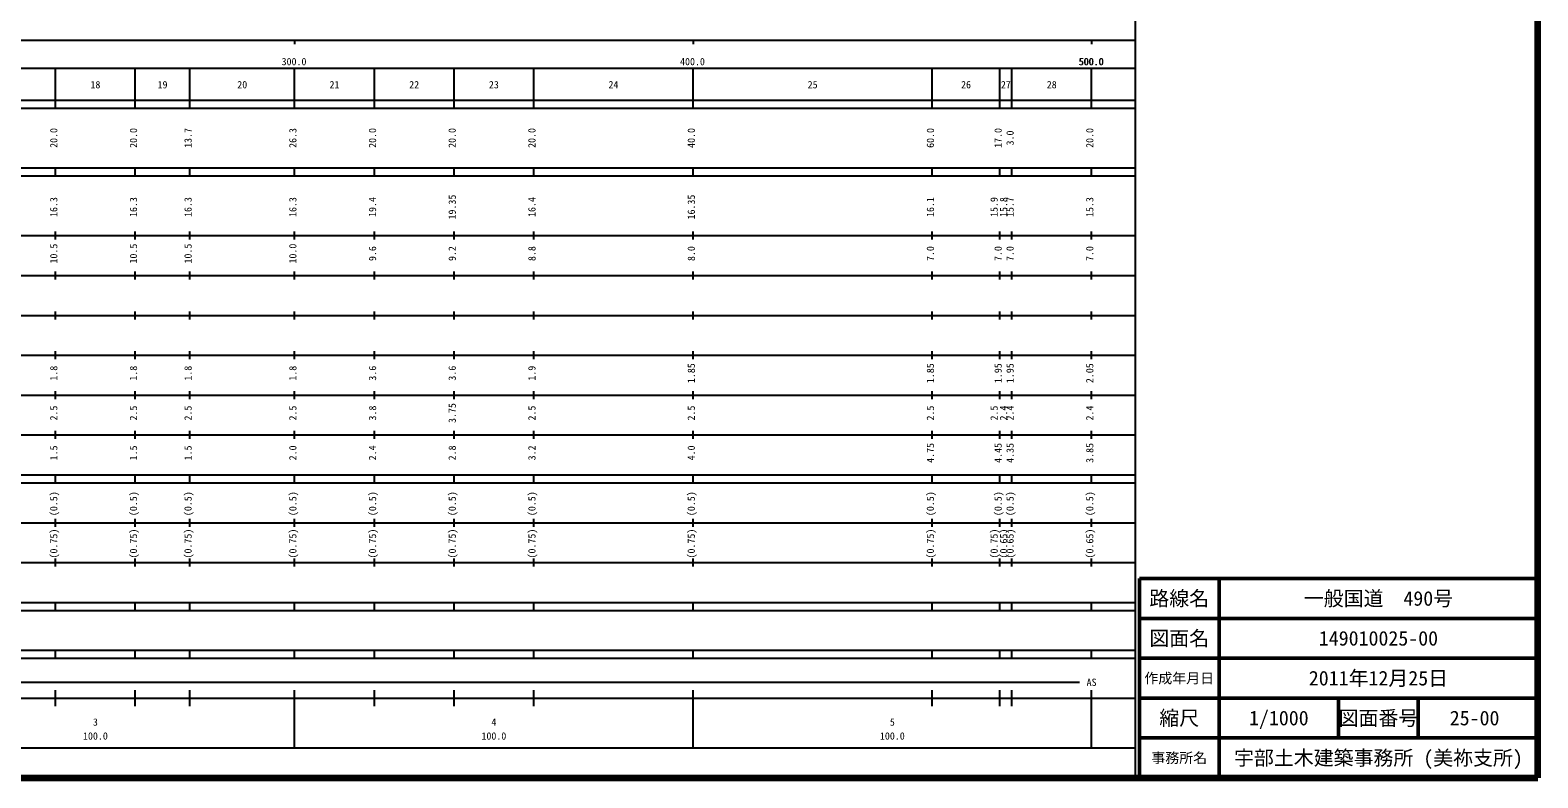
# Model space of a CAD drawing. Units: millimetres, scale not verified. Extents: x -378130360 to 9386879, y -968732886 to 16449942.
# Drawn here: x 301621 to 680000, y 20000 to 207540 of the extents above; entities that cross this region are included whole.
import ezdxf
from ezdxf.enums import TextEntityAlignment as Align

# ---------------------------------------------------------------- set-up
doc = ezdxf.new("R2010")
doc.units = ezdxf.units.MM
doc.header["$LTSCALE"] = 1000
for name, color, linetype, lineweight in [('M-TTL', 2, 'Continuous', 140), ('M-TTL-BAND', 7, 'Continuous', 25), ('M-TTL-FRAM', 2, 'Continuous', 50), ('M-TTL-LINE', 7, 'Continuous', 50)]:
    doc.layers.add(name, color=color, linetype=linetype, lineweight=lineweight)
doc.layers.add('M-TTL-TXT', color=7, linetype='Continuous')
doc.styles.add('ＭＳ ゴシック', font='')
doc.styles.get('ＭＳ ゴシック').set_extended_font_data('MS Gothic')

msp = doc.modelspace()

# ---------------------------------------------------------------- linework, layer by layer
at = {"layer": 'M-TTL'}
for p, q in [((680000, 20000), (680000, 380000)), ((40000, 20000), (680000, 20000))]:
    msp.add_line(p, q, dxfattribs=at)
at = {"layer": 'M-TTL-BAND'}
for p, q in [((579000, 20000), (579000, 370000)), ((40000, 205000), (579000, 205000)), ((368000, 205000), (368000, 204000)), ((468000, 205000), (468000, 204000)), ((568000, 205000), (568000, 204000)), ((68000, 198000), (579000, 198000)), ((308000, 188000), (308000, 198000)), ((328000, 188000), (328000, 198000)), ((341700, 188000), (341700, 198000)), ((368000, 188000), (368000, 198000)), ((388000, 188000), (388000, 198000)), ((408000, 188000), (408000, 198000)), ((428000, 188000), (428000, 198000)), ((468000, 188000), (468000, 198000)), ((528000, 188000), (528000, 198000)), ((545000, 188000), (545000, 198000)), ((548000, 188000), (548000, 198000)), ((568000, 188000), (568000, 198000)), ((40000, 190000), (579000, 190000)), ((40000, 188000), (579000, 188000)), ((40000, 173000), (579000, 173000)), ((40000, 171000), (579000, 171000)), ((308000, 171000), (308000, 173000)), ((328000, 171000), (328000, 173000)), ((341700, 171000), (341700, 173000)), ((368000, 171000), (368000, 173000)), ((388000, 171000), (388000, 173000)), ((408000, 171000), (408000, 173000)), ((428000, 171000), (428000, 173000)), ((468000, 171000), (468000, 173000)), ((528000, 171000), (528000, 173000)), ((545000, 171000), (545000, 173000)), ((548000, 171000), (548000, 173000)), ((568000, 171000), (568000, 173000)), ((40000, 156000), (579000, 156000)), ((308000, 155000), (308000, 157000)), ((328000, 155000), (328000, 157000)), ((341700, 155000), (341700, 157000)), ((368000, 155000), (368000, 157000)), ((388000, 155000), (388000, 157000)), ((408000, 155000), (408000, 157000)), ((428000, 155000), (428000, 157000)), ((468000, 155000), (468000, 157000)), ((528000, 155000), (528000, 157000)), ((545000, 155000), (545000, 157000)), ((548000, 155000), (548000, 157000)), ((568000, 155000), (568000, 157000)), ((46000, 146000), (579000, 146000)), ((308000, 145000), (308000, 147000)), ((328000, 145000), (328000, 147000)), ((341700, 145000), (341700, 147000)), ((368000, 145000), (368000, 147000)), ((388000, 145000), (388000, 147000)), ((408000, 145000), (408000, 147000)), ((428000, 145000), (428000, 147000)), ((468000, 145000), (468000, 147000)), ((528000, 145000), (528000, 147000)), ((545000, 145000), (545000, 147000)), ((548000, 145000), (548000, 147000)), ((568000, 145000), (568000, 147000)), ((308000, 135000), (308000, 137000)), ((328000, 135000), (328000, 137000)), ((341700, 135000), (341700, 137000)), ((368000, 135000), (368000, 137000)), ((388000, 135000), (388000, 137000)), ((408000, 135000), (408000, 137000)), ((428000, 135000), (428000, 137000)), ((468000, 135000), (468000, 137000)), ((528000, 135000), (528000, 137000)), ((545000, 135000), (545000, 137000)), ((548000, 135000), (548000, 137000)), ((568000, 135000), (568000, 137000)), ((52000, 136000), (579000, 136000)), ((46000, 126000), (579000, 126000)), ((308000, 125000), (308000, 127000)), ((328000, 125000), (328000, 127000)), ((341700, 125000), (341700, 127000)), ((368000, 125000), (368000, 127000)), ((388000, 125000), (388000, 127000)), ((408000, 125000), (408000, 127000)), ((428000, 125000), (428000, 127000)), ((468000, 125000), (468000, 127000)), ((528000, 125000), (528000, 127000)), ((545000, 125000), (545000, 127000)), ((548000, 125000), (548000, 127000)), ((568000, 125000), (568000, 127000)), ((52000, 116000), (579000, 116000)), ((308000, 115000), (308000, 117000)), ((328000, 115000), (328000, 117000)), ((341700, 115000), (341700, 117000)), ((368000, 115000), (368000, 117000)), ((388000, 115000), (388000, 117000)), ((408000, 115000), (408000, 117000)), ((428000, 115000), (428000, 117000)), ((468000, 115000), (468000, 117000)), ((528000, 115000), (528000, 117000)), ((545000, 115000), (545000, 117000)), ((548000, 115000), (548000, 117000)), ((568000, 115000), (568000, 117000)), ((46000, 106000), (579000, 106000)), ((308000, 105000), (308000, 107000)), ((328000, 105000), (328000, 107000)), ((341700, 105000), (341700, 107000)), ((368000, 105000), (368000, 107000)), ((388000, 105000), (388000, 107000)), ((408000, 105000), (408000, 107000)), ((428000, 105000), (428000, 107000)), ((468000, 105000), (468000, 107000)), ((528000, 105000), (528000, 107000)), ((545000, 105000), (545000, 107000)), ((548000, 105000), (548000, 107000)), ((568000, 105000), (568000, 107000)), ((40000, 96000), (579000, 96000)), ((308000, 94000), (308000, 96000)), ((328000, 94000), (328000, 96000)), ((341700, 94000), (341700, 96000)), ((368000, 94000), (368000, 96000)), ((388000, 94000), (388000, 96000)), ((408000, 94000), (408000, 96000)), ((428000, 94000), (428000, 96000)), ((468000, 94000), (468000, 96000)), ((528000, 94000), (528000, 96000)), ((545000, 94000), (545000, 96000)), ((548000, 94000), (548000, 96000)), ((568000, 94000), (568000, 96000)), ((40000, 94000), (579000, 94000)), ((49000, 84000), (579000, 84000)), ((308000, 83000), (308000, 85000)), ((328000, 83000), (328000, 85000)), ((341700, 83000), (341700, 85000)), ((368000, 83000), (368000, 85000)), ((388000, 83000), (388000, 85000)), ((408000, 83000), (408000, 85000)), ((428000, 83000), (428000, 85000)), ((468000, 83000), (468000, 85000)), ((528000, 83000), (528000, 85000)), ((545000, 83000), (545000, 85000)), ((548000, 83000), (548000, 85000)), ((568000, 83000), (568000, 85000)), ((40000, 74000), (579000, 74000)), ((308000, 73000), (308000, 75000)), ((328000, 73000), (328000, 75000)), ((341700, 73000), (341700, 75000)), ((368000, 73000), (368000, 75000)), ((388000, 73000), (388000, 75000)), ((408000, 73000), (408000, 75000)), ((428000, 73000), (428000, 75000)), ((468000, 73000), (468000, 75000)), ((528000, 73000), (528000, 75000)), ((545000, 73000), (545000, 75000)), ((548000, 73000), (548000, 75000)), ((568000, 73000), (568000, 75000)), ((40000, 64000), (579000, 64000)), ((40000, 62000), (579000, 62000)), ((308000, 62000), (308000, 64000)), ((328000, 62000), (328000, 64000)), ((341700, 62000), (341700, 64000)), ((368000, 62000), (368000, 64000)), ((388000, 62000), (388000, 64000)), ((408000, 62000), (408000, 64000)), ((428000, 62000), (428000, 64000)), ((468000, 62000), (468000, 64000)), ((528000, 62000), (528000, 64000)), ((545000, 62000), (545000, 64000)), ((548000, 62000), (548000, 64000)), ((568000, 62000), (568000, 64000)), ((40000, 52000), (579000, 52000)), ((40000, 50000), (579000, 50000)), ((308000, 50000), (308000, 52000)), ((328000, 50000), (328000, 52000)), ((341700, 50000), (341700, 52000)), ((368000, 50000), (368000, 52000)), ((388000, 50000), (388000, 52000)), ((408000, 50000), (408000, 52000)), ((428000, 50000), (428000, 52000)), ((468000, 50000), (468000, 52000)), ((528000, 50000), (528000, 52000)), ((545000, 50000), (545000, 52000)), ((548000, 50000), (548000, 52000)), ((568000, 50000), (568000, 52000)), ((71000, 44000), (565000, 44000)), ((308000, 38000), (308000, 42000)), ((328000, 38000), (328000, 42000)), ((341700, 38000), (341700, 42000)), ((368000, 27500), (368000, 42000)), ((388000, 38000), (388000, 42000)), ((408000, 38000), (408000, 42000)), ((428000, 38000), (428000, 42000)), ((468000, 27500), (468000, 42000)), ((528000, 38000), (528000, 42000)), ((545000, 38000), (545000, 42000)), ((548000, 38000), (548000, 42000)), ((568000, 27500), (568000, 42000)), ((40000, 40000), (579000, 40000)), ((68000, 27500), (579000, 27500))]:
    msp.add_line(p, q, dxfattribs=at)
at = {"layer": 'M-TTL-FRAM'}
for p, q in [((680000, 70000), (580000, 70000)), ((580000, 70000), (580000, 20000))]:
    msp.add_line(p, q, dxfattribs=at)
at = {"layer": 'M-TTL-LINE'}
for p, q in [((600000, 70000), (600000, 20000)), ((680000, 60000), (580000, 60000)), ((680000, 50000), (580000, 50000)), ((680000, 40000), (580000, 40000)), ((630000, 40000), (630000, 30000)), ((650000, 40000), (650000, 30000)), ((680000, 30000), (580000, 30000))]:
    msp.add_line(p, q, dxfattribs=at)

# ---------------------------------------------------------------- texts
at = {"layer": 'M-TTL-BAND', "style": 'ＭＳ ゴシック'}
for s, p in [('300.0', (367844, 198195)), ('400.0', (467844, 198195)), ('500.0', (567844, 198195)), ('500.0', (568000, 198195)), ('18', (318000, 192405)), ('19', (334850, 192405)), ('20', (354850, 192405)), ('21', (378000, 192405)), ('22', (398000, 192405)), ('23', (418000, 192405)), ('24', (448000, 192405)), ('25', (498000, 192405)), ('26', (536500, 192405)), ('27', (546500, 192405)), ('28', (558000, 192405)), ('AS', (568000, 42500)), ('3', (318000, 32523)), ('4', (418000, 32523)), ('5', (518000, 32523)), ('100.0', (318000, 29033)), ('100.0', (418000, 29033)), ('100.0', (518000, 29033))]:
    msp.add_text(s, height=1833, dxfattribs=at).set_placement(p, align=Align.BOTTOM_CENTER)
for s, p in [('20.0', (309000, 180500)), ('20.0', (329000, 180500)), ('13.7', (342700, 180500)), ('26.3', (369000, 180500)), ('20.0', (389000, 180500)), ('20.0', (409000, 180500)), ('20.0', (429000, 180500)), ('40.0', (469000, 180500)), ('60.0', (529000, 180500)), ('17.0', (546000, 180500)), ('3.0', (549000, 180500)), ('20.0', (569000, 180500)), ('16.3', (309000, 163174)), ('16.3', (329000, 163174)), ('16.3', (342700, 163174)), ('16.3', (369000, 163174)), ('19.4', (389000, 163174)), ('19.35', (409000, 163174)), ('16.4', (429000, 163174)), ('16.35', (469000, 163174)), ('16.1', (529000, 163174)), ('15.9', (545000, 163174)), ('15.8', (547370, 163174)), ('15.7', (549000, 163174)), ('15.3', (569000, 163174)), ('10.5', (309000, 151500)), ('10.5', (329000, 151500)), ('10.5', (342700, 151500)), ('10.0', (369000, 151500)), ('9.6', (389000, 151500)), ('9.2', (409000, 151500)), ('8.8', (429000, 151500)), ('8.0', (469000, 151500)), ('7.0', (529000, 151500)), ('7.0', (546000, 151500)), ('7.0', (549000, 151500)), ('7.0', (569000, 151500)), ('1.8', (309000, 121500)), ('1.8', (329000, 121500)), ('1.8', (342700, 121500)), ('1.8', (369000, 121500)), ('3.6', (389000, 121500)), ('3.6', (409000, 121500)), ('1.9', (429000, 121500)), ('1.85', (469000, 121500)), ('1.85', (529000, 121500)), ('1.95', (546000, 121500)), ('1.95', (549000, 121500)), ('2.05', (569000, 121500)), ('3.75', (409000, 111500)), ('2.5', (309000, 111500)), ('2.5', (329000, 111500)), ('2.5', (342700, 111500)), ('2.5', (369000, 111500)), ('3.8', (389000, 111500)), ('2.5', (429000, 111500)), ('2.5', (469000, 111500)), ('2.5', (529000, 111500)), ('2.5', (545000, 111500)), ('2.4', (547370, 111500)), ('2.4', (549000, 111500)), ('2.4', (569000, 111500)), ('1.5', (309000, 101500)), ('1.5', (329000, 101500)), ('1.5', (342700, 101500)), ('2.0', (369000, 101500)), ('2.4', (389000, 101500)), ('2.8', (409000, 101500)), ('3.2', (429000, 101500)), ('4.0', (469000, 101500)), ('4.75', (529000, 101500)), ('4.45', (546000, 101500)), ('4.35', (549000, 101500)), ('3.85', (569000, 101500)), ('(0.5)', (309000, 88764)), ('(0.5)', (329000, 88764)), ('(0.5)', (342700, 88764)), ('(0.5)', (369000, 88764)), ('(0.5)', (389000, 88764)), ('(0.5)', (409000, 88764)), ('(0.5)', (429000, 88764)), ('(0.5)', (469000, 88764)), ('(0.5)', (529000, 88764)), ('(0.5)', (546000, 88764)), ('(0.5)', (549000, 88764)), ('(0.5)', (569000, 88764)), ('(0.75)', (309000, 78764)), ('(0.75)', (329000, 78764)), ('(0.75)', (342700, 78764)), ('(0.75)', (369000, 78764)), ('(0.75)', (389000, 78764)), ('(0.75)', (409000, 78764)), ('(0.75)', (429000, 78764)), ('(0.75)', (469000, 78764)), ('(0.75)', (529000, 78764)), ('(0.75)', (545000, 78764)), ('(0.65)', (547370, 78764)), ('(0.65)', (549000, 78764)), ('(0.65)', (569000, 78764))]:
    msp.add_text(s, height=1833, rotation=90, dxfattribs=at).set_placement(p, align=Align.BOTTOM_CENTER)
at = {"layer": 'M-TTL-TXT', "style": 'ＭＳ ゴシック'}
for s, height, p in [('路線名', 3666, (590000, 65000)), ('路線名', 3666, (590000, 65000)), ('一般国道\u3000490号', 3666, (640000, 65000)), ('図面名', 3666, (590000, 55000)), ('図面名', 3666, (590000, 55000)), ('149010025-00', 3666, (640000, 55000)), ('作成年月日', 2566, (590000, 45000)), ('作成年月日', 2566, (590000, 45000)), ('2011年12月25日', 3666, (640000, 45000)), ('縮尺', 3666, (590000, 35000)), ('縮尺', 3666, (590000, 35000)), ('1/1000', 3666, (615000, 35000)), ('図面番号', 3666, (640000, 35000)), ('図面番号', 3666, (640000, 35000)), ('25-00', 3666, (664125, 35000)), ('事務所名', 2566, (590000, 25000)), ('事務所名', 2566, (590000, 25000)), ('宇部土木建築事務所 (美祢支所)', 3666, (640000, 25000))]:
    msp.add_text(s, height=height, dxfattribs=at).set_placement(p, align=Align.MIDDLE_CENTER)

doc.saveas('drawing.dxf')
